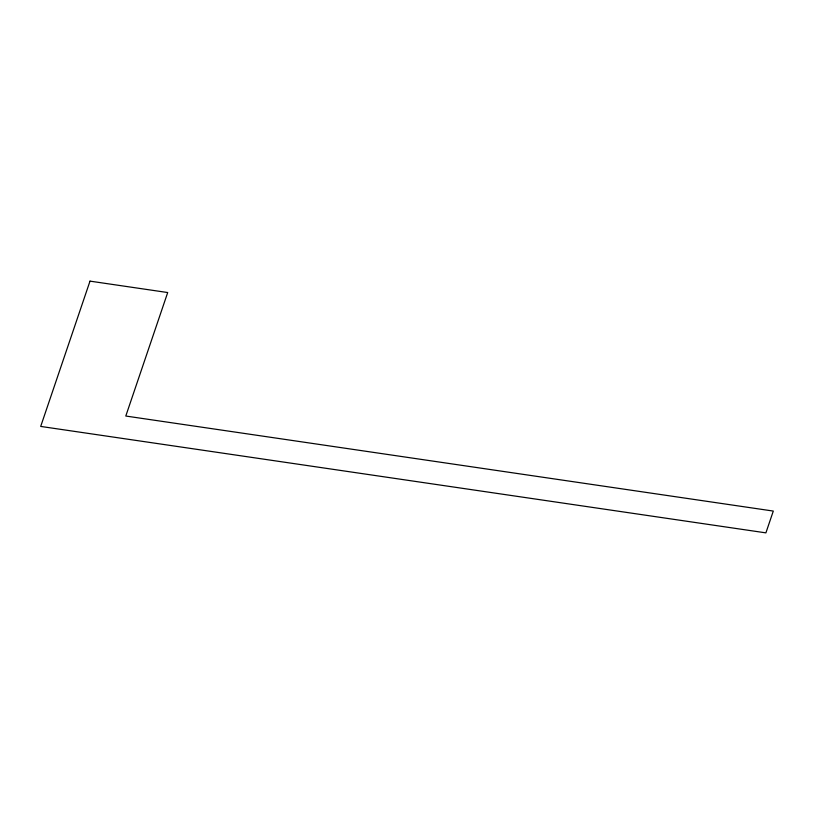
<?xml version="1.0" encoding="UTF-8"?>
<svg xmlns="http://www.w3.org/2000/svg" width="814" height="814" viewBox="0 0 814 814"><rect width="100%" height="100%" fill="white"/><g stroke="black" fill="none" stroke-linecap="round" stroke-linejoin="round"><path stroke-width="1.22" d="M90.008 281.135L40.7 426.424L765.903 532.865L773.3 511.07L125.794 416.035L167.704 292.541L90.008 281.135"/></g></svg>
